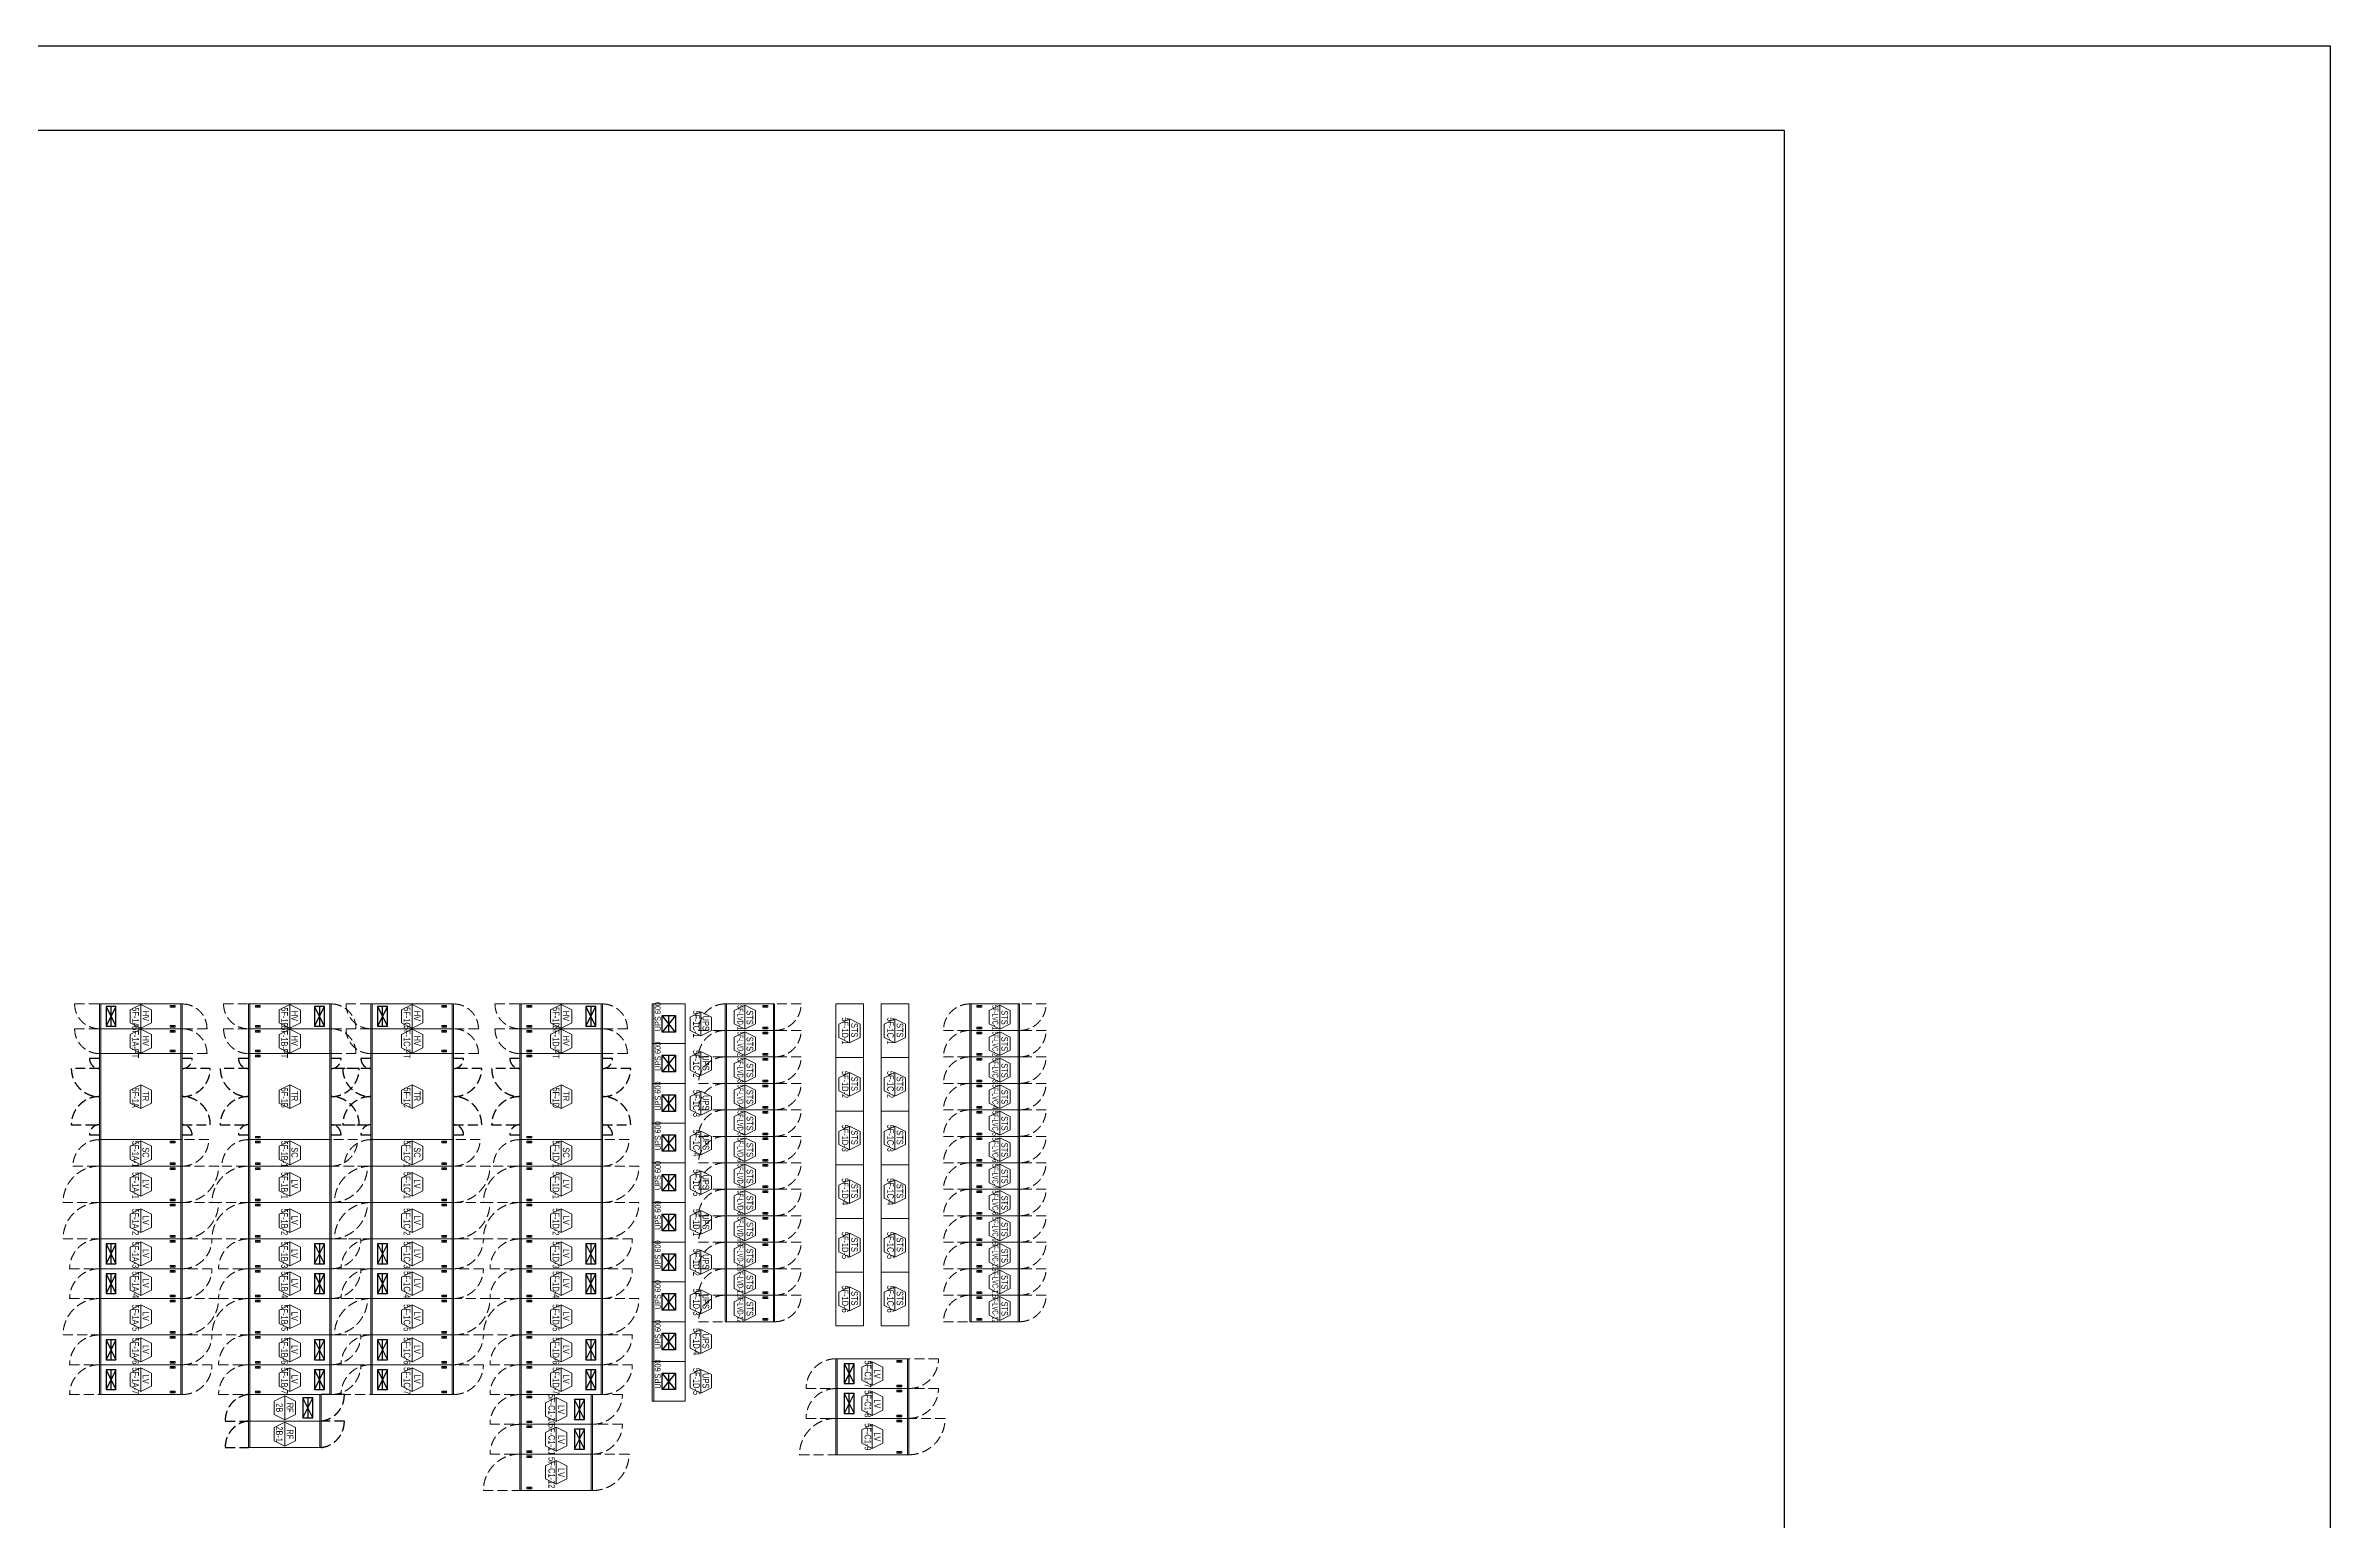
# Model space of a CAD drawing. Header units: millimetres. Extents: x 0 to 504600, y -356400 to 891000.
# Drawn here: x 309426 to 378450, y 400950 to 445500 of the extents above; entities that cross this region are included whole.
import ezdxf
from ezdxf.enums import TextEntityAlignment as Align

# ---------------------------------------------------------------- set-up
doc = ezdxf.new("R2010")
doc.units = ezdxf.units.MM
doc.header["$LTSCALE"] = 150
doc.linetypes.add('LH2', pattern=[2.85, 2, -0.85])
doc.layers.get('Defpoints').update_dxf_attribs({"color": 150})
doc.layers.add('-----31 Base Plan Equipment', color=5, linetype='Continuous', lineweight=0)
doc.layers.add('NOPLOT', color=191, linetype='Continuous', plot=False)
doc.styles.add('ELEC', font='')
doc.styles.get('ELEC').set_extended_font_data('Dotum')

# ---------------------------------------------------------------- blocks, each defined once
blk = doc.blocks.new('750X2500')
at = {"color": 8, "linetype": 'LH2'}
for p, q in [((-3250, 750), (-2458, 750)), ((750, 0), (-42, 0))]:
    blk.add_line(p, q, dxfattribs=at)
for p, q in [((-2460, 750), (-2460, 0)), ((-210, 700), (-360, 650)), ((-360, 700), (-210, 650)), ((-40, 750), (-40, 0)), ((-210, 50), (-360, 100)), ((-360, 50), (-210, 100))]:
    blk.add_line(p, q)
for points in [[(-2500, 750), (-2500, 0), (0, 0), (0, 750)], [(-360, 700), (-210, 700), (-210, 650), (-360, 650)], [(-360, 50), (-210, 50), (-210, 100), (-360, 100)]]:
    blk.add_lwpolyline(points, close=True)
for centre, start, end in [((-2500, 750), 180, 270), ((0, 0), 0, 90)]:
    blk.add_arc(centre, 750, start, end, dxfattribs=at)
blk = doc.blocks.new('800X2500')
for p, q in [((-2460, 800), (-2460, 0)), ((-210, 750), (-360, 700)), ((-360, 750), (-210, 700)), ((-40, 800), (-40, 0)), ((-210, 50), (-360, 100)), ((-360, 50), (-210, 100))]:
    blk.add_line(p, q)
at = {"color": 8, "linetype": 'LH2'}
for p, q in [((800, 800), (-42, 800)), ((-3300, 0), (-2458, 0))]:
    blk.add_line(p, q, dxfattribs=at)
for points in [[(-2500, 800), (-2500, 0), (0, 0), (0, 800)], [(-360, 750), (-210, 750), (-210, 700), (-360, 700)], [(-360, 50), (-210, 50), (-210, 100), (-360, 100)]]:
    blk.add_lwpolyline(points, close=True)
for centre, start, end in [((-2500, 0), 90, 180), ((0, 800), 270, 0)]:
    blk.add_arc(centre, 800, start, end, dxfattribs=at)
blk = doc.blocks.new('1100X2500')
for p, q in [((-2460, 1100), (-2460, 0)), ((-210, 1050), (-360, 1000)), ((-360, 1050), (-210, 1000)), ((-40, 1100), (-40, 0)), ((-210, 50), (-360, 100)), ((-360, 50), (-210, 100))]:
    blk.add_line(p, q)
at = {"color": 8, "linetype": 'LH2'}
for p, q in [((1100, 1100), (-42, 1100)), ((-3600, 0), (-2458, 0))]:
    blk.add_line(p, q, dxfattribs=at)
at = {"elevation": 0}
for points in [[(-2500, 1100), (-2500, 0), (0, 0), (0, 1100)], [(-360, 1050), (-210, 1050), (-210, 1000), (-360, 1000)], [(-360, 50), (-210, 50), (-210, 100), (-360, 100)]]:
    blk.add_lwpolyline(points, close=True, dxfattribs=at)
at = {"color": 8, "linetype": 'LH2'}
for centre, start, end in [((-2500, 0), 90, 180), ((0, 1100), 270, 0)]:
    blk.add_arc(centre, 1100, start, end, dxfattribs=at)
blk = doc.blocks.new('900X2500')
for p, q in [((-2460, 900), (-2460, 0)), ((-210, 850), (-360, 800)), ((-360, 850), (-210, 800)), ((-40, 900), (-40, 0)), ((-210, 50), (-360, 100)), ((-360, 50), (-210, 100))]:
    blk.add_line(p, q)
at = {"color": 8, "linetype": 'LH2'}
for p, q in [((900, 900), (-42, 900)), ((-3400, 0), (-2458, 0))]:
    blk.add_line(p, q, dxfattribs=at)
at = {"elevation": 0}
for points in [[(-2500, 900), (-2500, 0), (0, 0), (0, 900)], [(-360, 850), (-210, 850), (-210, 800), (-360, 800)], [(-360, 50), (-210, 50), (-210, 100), (-360, 100)]]:
    blk.add_lwpolyline(points, close=True, dxfattribs=at)
at = {"color": 8, "linetype": 'LH2'}
for centre, start, end in [((-2500, 0), 90, 180), ((0, 900), 270, 0)]:
    blk.add_arc(centre, 900, start, end, dxfattribs=at)
blk = doc.blocks.new('UPS 600kV')
blk.add_line((800, 850), (-402, 850))
blk.add_lwpolyline([(798, -100), (-402, -100), (-402, 900), (798, 900)], close=True)
at = {"layer": 'NOPLOT'}
for p, q in [((-52, 199), (448, 601)), ((448, 199), (-52, 601)), ((-52, 400), (448, 400))]:
    blk.add_line(p, q, dxfattribs=at)
blk.add_lwpolyline([(448, 601), (448, 199), (-52, 199), (-52, 601)], close=True, dxfattribs=at)
at = {"layer": 'NOPLOT', "style": 'ELEC', "width": 0.85}
blk.add_text('UPS 600', height=178.2, dxfattribs=at).set_placement((-26, 731), align=Align.MIDDLE_LEFT)
blk = doc.blocks.new('STS-R')
blk.add_lwpolyline([(886994, -128588), (888614, -128588), (888614, -129418), (886994, -129418), (886994, -128588)])
blk = doc.blocks.new('800x1200')
for p, q in [((-1460, 0), (-1460, 800)), ((-1290, 750), (-1140, 700)), ((-1140, 750), (-1290, 700)), ((-40, 0), (-40, 800)), ((-1290, 50), (-1140, 100)), ((-1140, 50), (-1290, 100))]:
    blk.add_line(p, q)
at = {"color": 8, "linetype": 'LH2'}
for p, q in [((800, 800), (-42, 800)), ((-2300, 0), (-1458, 0))]:
    blk.add_line(p, q, dxfattribs=at)
for points in [[(0, 0), (0, 800), (-1500, 800), (-1500, 0)], [(-1140, 750), (-1290, 750), (-1290, 700), (-1140, 700)], [(-1140, 50), (-1290, 50), (-1290, 100), (-1140, 100)]]:
    blk.add_lwpolyline(points, close=True)
for centre, start, end in [((-1500, 0), 90, 180), ((0, 800), 270, 0)]:
    blk.add_arc(centre, 800, start, end, dxfattribs=at)
blk = doc.blocks.new('1100x2200')
for p, q in [((-2160, 0), (-2160, 1100)), ((-1990, 1050), (-1840, 1000)), ((-1840, 1050), (-1990, 1000)), ((-40, 0), (-40, 1100)), ((-1990, 50), (-1840, 100)), ((-1840, 50), (-1990, 100))]:
    blk.add_line(p, q)
at = {"color": 8, "linetype": 'LH2'}
for p, q in [((1100, 1100), (-42, 1100)), ((-3300, 0), (-2158, 0))]:
    blk.add_line(p, q, dxfattribs=at)
at = {"elevation": 0}
for points in [[(0, 0), (0, 1100), (-2200, 1100), (-2200, 0)], [(-1840, 1050), (-1990, 1050), (-1990, 1000), (-1840, 1000)], [(-1840, 50), (-1990, 50), (-1990, 100), (-1840, 100)]]:
    blk.add_lwpolyline(points, close=True, dxfattribs=at)
at = {"color": 8, "linetype": 'LH2'}
for centre, start, end in [((-2200, 0), 90, 180), ((0, 1100), 270, 0)]:
    blk.add_arc(centre, 1100, start, end, dxfattribs=at)
blk = doc.blocks.new('900x2200')
for p, q in [((-2160, 900), (-2160, 0)), ((-210, 850), (-360, 800)), ((-360, 850), (-210, 800)), ((-40, 900), (-40, 0)), ((-210, 50), (-360, 100)), ((-360, 50), (-210, 100))]:
    blk.add_line(p, q)
at = {"color": 8, "linetype": 'LH2'}
for p, q in [((900, 900), (-42, 900)), ((-3100, 0), (-2158, 0))]:
    blk.add_line(p, q, dxfattribs=at)
for points in [[(-2200, 900), (-2200, 0), (0, 0), (0, 900)], [(-360, 850), (-210, 850), (-210, 800), (-360, 800)], [(-360, 50), (-210, 50), (-210, 100), (-360, 100)]]:
    blk.add_lwpolyline(points, close=True)
for centre, start, end in [((-2200, 0), 90, 180), ((0, 900), 270, 0)]:
    blk.add_arc(centre, 900, start, end, dxfattribs=at)

msp = doc.modelspace()

# ---------------------------------------------------------------- linework, layer by layer
at = {"layer": '-----31 Base Plan Equipment'}
for p, q in [((311090, 415050), (311090, 412450)), ((313510, 415050), (313510, 412450)), ((315590, 412450), (315590, 415050)), ((315910, 414950), (315760, 415000)), ((315910, 415000), (315760, 414950)), ((318010, 412450), (318010, 415050)), ((319290, 415050), (319290, 412450)), ((321710, 415050), (321710, 412450)), ((323790, 412450), (323790, 415050)), ((324110, 414950), (323960, 415000)), ((324110, 415000), (323960, 414950)), ((326210, 412450), (326210, 415050)), ((315910, 412500), (315760, 412550)), ((315910, 412550), (315760, 412500)), ((324110, 412500), (323960, 412550)), ((324110, 412550), (323960, 412500)), ((315592, 403950), (315592, 404750)), ((317710, 403950), (317710, 404750)), ((315590, 403950), (315590, 403150)), ((317708, 403950), (317708, 403150))]:
    msp.add_line(p, q, dxfattribs=at)
for points in [[(312300, 416535), (312300, 415815), (312620, 415975), (312620, 416375), (312300, 416535), (311980, 416375), (311980, 415975), (312300, 415815)], [(316800, 416535), (316800, 415815), (317120, 415975), (317120, 416375), (316800, 416535), (316480, 416375), (316480, 415975), (316800, 415815)], [(320500, 416535), (320500, 415815), (320820, 415975), (320820, 416375), (320500, 416535), (320180, 416375), (320180, 415975), (320500, 415815)], [(325000, 416535), (325000, 415815), (325320, 415975), (325320, 416375), (325000, 416535), (324680, 416375), (324680, 415975), (325000, 415815)], [(329220, 416310), (329220, 415590), (328900, 415750), (328900, 416150), (329220, 416310), (329540, 416150), (329540, 415750), (329220, 415590)], [(312300, 415785), (312300, 415065), (312620, 415225), (312620, 415625), (312300, 415785), (311980, 415625), (311980, 415225), (312300, 415065)], [(316800, 415785), (316800, 415065), (317120, 415225), (317120, 415625), (316800, 415785), (316480, 415625), (316480, 415225), (316800, 415065)], [(320500, 415785), (320500, 415065), (320820, 415225), (320820, 415625), (320500, 415785), (320180, 415625), (320180, 415225), (320500, 415065)], [(325000, 415785), (325000, 415065), (325320, 415225), (325320, 415625), (325000, 415785), (324680, 415625), (324680, 415225), (325000, 415065)], [(329220, 415110), (329220, 414390), (328900, 414550), (328900, 414950), (329220, 415110), (329540, 414950), (329540, 414550), (329220, 414390)], [(312300, 414110), (312300, 413390), (312620, 413550), (312620, 413950), (312300, 414110), (311980, 413950), (311980, 413550), (312300, 413390)], [(316800, 414110), (316800, 413390), (317120, 413550), (317120, 413950), (316800, 414110), (316480, 413950), (316480, 413550), (316800, 413390)], [(320500, 414110), (320500, 413390), (320820, 413550), (320820, 413950), (320500, 414110), (320180, 413950), (320180, 413550), (320500, 413390)], [(325000, 414110), (325000, 413390), (325320, 413550), (325320, 413950), (325000, 414110), (324680, 413950), (324680, 413550), (325000, 413390)], [(329220, 413910), (329220, 413190), (328900, 413350), (328900, 413750), (329220, 413910), (329540, 413750), (329540, 413350), (329220, 413190)], [(312300, 412410), (312300, 411690), (312620, 411850), (312620, 412250), (312300, 412410), (311980, 412250), (311980, 411850), (312300, 411690)], [(316800, 412410), (316800, 411690), (317120, 411850), (317120, 412250), (316800, 412410), (316480, 412250), (316480, 411850), (316800, 411690)], [(320500, 412410), (320500, 411690), (320820, 411850), (320820, 412250), (320500, 412410), (320180, 412250), (320180, 411850), (320500, 411690)], [(325000, 412410), (325000, 411690), (325320, 411850), (325320, 412250), (325000, 412410), (324680, 412250), (324680, 411850), (325000, 411690)], [(329220, 412710), (329220, 411990), (328900, 412150), (328900, 412550), (329220, 412710), (329540, 412550), (329540, 412150), (329220, 411990)], [(312300, 411460), (312300, 410740), (312620, 410900), (312620, 411300), (312300, 411460), (311980, 411300), (311980, 410900), (312300, 410740)], [(316800, 411460), (316800, 410740), (317120, 410900), (317120, 411300), (316800, 411460), (316480, 411300), (316480, 410900), (316800, 410740)], [(320500, 411460), (320500, 410740), (320820, 410900), (320820, 411300), (320500, 411460), (320180, 411300), (320180, 410900), (320500, 410740)], [(325000, 411460), (325000, 410740), (325320, 410900), (325320, 411300), (325000, 411460), (324680, 411300), (324680, 410900), (325000, 410740)], [(329220, 411510), (329220, 410790), (328900, 410950), (328900, 411350), (329220, 411510), (329540, 411350), (329540, 410950), (329220, 410790)], [(312300, 410360), (312300, 409640), (312620, 409800), (312620, 410200), (312300, 410360), (311980, 410200), (311980, 409800), (312300, 409640)], [(316800, 410360), (316800, 409640), (317120, 409800), (317120, 410200), (316800, 410360), (316480, 410200), (316480, 409800), (316800, 409640)], [(320500, 410360), (320500, 409640), (320820, 409800), (320820, 410200), (320500, 410360), (320180, 410200), (320180, 409800), (320500, 409640)], [(325000, 410360), (325000, 409640), (325320, 409800), (325320, 410200), (325000, 410360), (324680, 410200), (324680, 409800), (325000, 409640)], [(329220, 410310), (329220, 409590), (328900, 409750), (328900, 410150), (329220, 410310), (329540, 410150), (329540, 409750), (329220, 409590)], [(312300, 409360), (312300, 408640), (312620, 408800), (312620, 409200), (312300, 409360), (311980, 409200), (311980, 408800), (312300, 408640)], [(316800, 409360), (316800, 408640), (317120, 408800), (317120, 409200), (316800, 409360), (316480, 409200), (316480, 408800), (316800, 408640)], [(320500, 409360), (320500, 408640), (320820, 408800), (320820, 409200), (320500, 409360), (320180, 409200), (320180, 408800), (320500, 408640)], [(325000, 409360), (325000, 408640), (325320, 408800), (325320, 409200), (325000, 409360), (324680, 409200), (324680, 408800), (325000, 408640)], [(329220, 409110), (329220, 408390), (328900, 408550), (328900, 408950), (329220, 409110), (329540, 408950), (329540, 408550), (329220, 408390)], [(312300, 408460), (312300, 407740), (312620, 407900), (312620, 408300), (312300, 408460), (311980, 408300), (311980, 407900), (312300, 407740)], [(316800, 408460), (316800, 407740), (317120, 407900), (317120, 408300), (316800, 408460), (316480, 408300), (316480, 407900), (316800, 407740)], [(320500, 408460), (320500, 407740), (320820, 407900), (320820, 408300), (320500, 408460), (320180, 408300), (320180, 407900), (320500, 407740)], [(325000, 408460), (325000, 407740), (325320, 407900), (325320, 408300), (325000, 408460), (324680, 408300), (324680, 407900), (325000, 407740)], [(312300, 407460), (312300, 406740), (312620, 406900), (312620, 407300), (312300, 407460), (311980, 407300), (311980, 406900), (312300, 406740)], [(316800, 407460), (316800, 406740), (317120, 406900), (317120, 407300), (316800, 407460), (316480, 407300), (316480, 406900), (316800, 406740)], [(320500, 407460), (320500, 406740), (320820, 406900), (320820, 407300), (320500, 407460), (320180, 407300), (320180, 406900), (320500, 406740)], [(325000, 407460), (325000, 406740), (325320, 406900), (325320, 407300), (325000, 407460), (324680, 407300), (324680, 406900), (325000, 406740)], [(329220, 407910), (329220, 407190), (328900, 407350), (328900, 407750), (329220, 407910), (329540, 407750), (329540, 407350), (329220, 407190)], [(329220, 406710), (329220, 405990), (328900, 406150), (328900, 406550), (329220, 406710), (329540, 406550), (329540, 406150), (329220, 405990)], [(312300, 406460), (312300, 405740), (312620, 405900), (312620, 406300), (312300, 406460), (311980, 406300), (311980, 405900), (312300, 405740)], [(316800, 406460), (316800, 405740), (317120, 405900), (317120, 406300), (316800, 406460), (316480, 406300), (316480, 405900), (316800, 405740)], [(320500, 406460), (320500, 405740), (320820, 405900), (320820, 406300), (320500, 406460), (320180, 406300), (320180, 405900), (320500, 405740)], [(325000, 406460), (325000, 405740), (325320, 405900), (325320, 406300), (325000, 406460), (324680, 406300), (324680, 405900), (325000, 405740)], [(312300, 405560), (312300, 404840), (312620, 405000), (312620, 405400), (312300, 405560), (311980, 405400), (311980, 405000), (312300, 404840)], [(316800, 405560), (316800, 404840), (317120, 405000), (317120, 405400), (316800, 405560), (316480, 405400), (316480, 405000), (316800, 404840)], [(320500, 405560), (320500, 404840), (320820, 405000), (320820, 405400), (320500, 405560), (320180, 405400), (320180, 405000), (320500, 404840)], [(325000, 405560), (325000, 404840), (325320, 405000), (325320, 405400), (325000, 405560), (324680, 405400), (324680, 405000), (325000, 404840)], [(329220, 405510), (329220, 404790), (328900, 404950), (328900, 405350), (329220, 405510), (329540, 405350), (329540, 404950), (329220, 404790)], [(324850, 403940), (324850, 404660), (325170, 404500), (325170, 404100), (324850, 403940), (324530, 404100), (324530, 404500), (324850, 404660)], [(324850, 403040), (324850, 403760), (325170, 403600), (325170, 403200), (324850, 403040), (324530, 403200), (324530, 403600), (324850, 403760)], [(324850, 402040), (324850, 402760), (325170, 402600), (325170, 402200), (324850, 402040), (324530, 402200), (324530, 402600), (324850, 402760)]]:
    msp.add_lwpolyline(points, dxfattribs=at)
at = {"layer": '-----31 Base Plan Equipment', "elevation": 0}
for points in [[(330550, 415790), (330550, 416510), (330870, 416350), (330870, 415950), (330550, 415790), (330230, 415950), (330230, 416350), (330550, 416510)], [(338250, 415790), (338250, 416510), (338570, 416350), (338570, 415950), (338250, 415790), (337930, 415950), (337930, 416350), (338250, 416510)], [(330550, 414990), (330550, 415710), (330870, 415550), (330870, 415150), (330550, 414990), (330230, 415150), (330230, 415550), (330550, 415710)], [(333713, 416100), (333713, 415380), (333393, 415540), (333393, 415940), (333713, 416100), (334033, 415940), (334033, 415540), (333713, 415380)], [(335083, 416100), (335083, 415380), (334763, 415540), (334763, 415940), (335083, 416100), (335403, 415940), (335403, 415540), (335083, 415380)], [(338250, 414990), (338250, 415710), (338570, 415550), (338570, 415150), (338250, 414990), (337930, 415150), (337930, 415550), (338250, 415710)], [(330550, 414190), (330550, 414910), (330870, 414750), (330870, 414350), (330550, 414190), (330230, 414350), (330230, 414750), (330550, 414910)], [(338250, 414190), (338250, 414910), (338570, 414750), (338570, 414350), (338250, 414190), (337930, 414350), (337930, 414750), (338250, 414910)], [(333713, 414480), (333713, 413760), (333393, 413920), (333393, 414320), (333713, 414480), (334033, 414320), (334033, 413920), (333713, 413760)], [(335083, 414480), (335083, 413760), (334763, 413920), (334763, 414320), (335083, 414480), (335403, 414320), (335403, 413920), (335083, 413760)], [(330550, 413390), (330550, 414110), (330870, 413950), (330870, 413550), (330550, 413390), (330230, 413550), (330230, 413950), (330550, 414110)], [(338250, 413390), (338250, 414110), (338570, 413950), (338570, 413550), (338250, 413390), (337930, 413550), (337930, 413950), (338250, 414110)], [(330550, 412590), (330550, 413310), (330870, 413150), (330870, 412750), (330550, 412590), (330230, 412750), (330230, 413150), (330550, 413310)], [(333713, 412860), (333713, 412140), (333393, 412300), (333393, 412700), (333713, 412860), (334033, 412700), (334033, 412300), (333713, 412140)], [(335083, 412860), (335083, 412140), (334763, 412300), (334763, 412700), (335083, 412860), (335403, 412700), (335403, 412300), (335083, 412140)], [(338250, 412590), (338250, 413310), (338570, 413150), (338570, 412750), (338250, 412590), (337930, 412750), (337930, 413150), (338250, 413310)], [(330550, 411790), (330550, 412510), (330870, 412350), (330870, 411950), (330550, 411790), (330230, 411950), (330230, 412350), (330550, 412510)], [(338250, 411790), (338250, 412510), (338570, 412350), (338570, 411950), (338250, 411790), (337930, 411950), (337930, 412350), (338250, 412510)], [(330550, 410990), (330550, 411710), (330870, 411550), (330870, 411150), (330550, 410990), (330230, 411150), (330230, 411550), (330550, 411710)], [(338250, 410990), (338250, 411710), (338570, 411550), (338570, 411150), (338250, 410990), (337930, 411150), (337930, 411550), (338250, 411710)], [(330550, 410190), (330550, 410910), (330870, 410750), (330870, 410350), (330550, 410190), (330230, 410350), (330230, 410750), (330550, 410910)], [(333713, 411240), (333713, 410520), (333393, 410680), (333393, 411080), (333713, 411240), (334033, 411080), (334033, 410680), (333713, 410520)], [(335083, 411240), (335083, 410520), (334763, 410680), (334763, 411080), (335083, 411240), (335403, 411080), (335403, 410680), (335083, 410520)], [(338250, 410190), (338250, 410910), (338570, 410750), (338570, 410350), (338250, 410190), (337930, 410350), (337930, 410750), (338250, 410910)], [(330550, 409390), (330550, 410110), (330870, 409950), (330870, 409550), (330550, 409390), (330230, 409550), (330230, 409950), (330550, 410110)], [(338250, 409390), (338250, 410110), (338570, 409950), (338570, 409550), (338250, 409390), (337930, 409550), (337930, 409950), (338250, 410110)], [(333713, 409620), (333713, 408900), (333393, 409060), (333393, 409460), (333713, 409620), (334033, 409460), (334033, 409060), (333713, 408900)], [(335083, 409620), (335083, 408900), (334763, 409060), (334763, 409460), (335083, 409620), (335403, 409460), (335403, 409060), (335083, 408900)], [(330550, 408590), (330550, 409310), (330870, 409150), (330870, 408750), (330550, 408590), (330230, 408750), (330230, 409150), (330550, 409310)], [(338250, 408590), (338250, 409310), (338570, 409150), (338570, 408750), (338250, 408590), (337930, 408750), (337930, 409150), (338250, 409310)], [(330550, 407790), (330550, 408510), (330870, 408350), (330870, 407950), (330550, 407790), (330230, 407950), (330230, 408350), (330550, 408510)], [(333713, 408000), (333713, 407280), (333393, 407440), (333393, 407840), (333713, 408000), (334033, 407840), (334033, 407440), (333713, 407280)], [(335083, 408000), (335083, 407280), (334763, 407440), (334763, 407840), (335083, 408000), (335403, 407840), (335403, 407440), (335083, 407280)], [(338250, 407790), (338250, 408510), (338570, 408350), (338570, 407950), (338250, 407790), (337930, 407950), (337930, 408350), (338250, 408510)], [(330550, 406990), (330550, 407710), (330870, 407550), (330870, 407150), (330550, 406990), (330230, 407150), (330230, 407550), (330550, 407710)], [(338250, 406990), (338250, 407710), (338570, 407550), (338570, 407150), (338250, 406990), (337930, 407150), (337930, 407550), (338250, 407710)], [(334400, 405020), (334400, 405740), (334720, 405580), (334720, 405180), (334400, 405020), (334080, 405180), (334080, 405580), (334400, 405740)], [(316650, 404710), (316650, 403990), (316330, 404150), (316330, 404550), (316650, 404710), (316970, 404550), (316970, 404150), (316650, 403990)], [(334400, 404120), (334400, 404840), (334720, 404680), (334720, 404280), (334400, 404120), (334080, 404280), (334080, 404680), (334400, 404840)], [(316650, 403910), (316650, 403190), (316330, 403350), (316330, 403750), (316650, 403910), (316970, 403750), (316970, 403350), (316650, 403190)], [(334400, 403120), (334400, 403840), (334720, 403680), (334720, 403280), (334400, 403120), (334080, 403280), (334080, 403680), (334400, 403840)]]:
    msp.add_lwpolyline(points, dxfattribs=at)
at = {"layer": '-----31 Base Plan Equipment'}
for points in [[(313550, 415050), (313550, 412450), (311050, 412450), (311050, 415050)], [(315550, 412450), (315550, 415050), (318050, 415050), (318050, 412450)], [(315760, 414950), (315760, 415000), (315910, 415000), (315910, 414950)], [(321750, 415050), (321750, 412450), (319250, 412450), (319250, 415050)], [(323750, 412450), (323750, 415050), (326250, 415050), (326250, 412450)], [(323960, 414950), (323960, 415000), (324110, 415000), (324110, 414950)], [(315760, 412500), (315760, 412550), (315910, 412550), (315910, 412500)], [(323960, 412500), (323960, 412550), (324110, 412550), (324110, 412500)]]:
    msp.add_lwpolyline(points, close=True, dxfattribs=at)
at = {"layer": '-----31 Base Plan Equipment', "elevation": 0}
for points in [[(317750, 403950), (317750, 404750), (315550, 404750), (315550, 403950)], [(315550, 403950), (315550, 403150), (317750, 403150), (317750, 403950)]]:
    msp.add_lwpolyline(points, close=True, dxfattribs=at)
at = {"color": 8, "linetype": 'LH2', "elevation": 0}
for points in [[(311050, 414900), (310750, 414900, 0.414214), (311050, 414600), (310200, 414600, 0.414214), (311050, 413750, 0.414214), (310200, 412900), (311050, 412900, 0.414214), (310750, 412600), (311050, 412600)], [(313550, 412600), (313850, 412600, 0.414214), (313550, 412900), (314400, 412900, 0.414214), (313550, 413750, 0.414214), (314400, 414600), (313550, 414600, 0.414214), (313850, 414900), (313550, 414900)], [(315550, 414900), (315250, 414900, 0.414214), (315550, 414600), (314700, 414600, 0.414214), (315550, 413750, 0.414214), (314700, 412900), (315550, 412900, 0.414214), (315250, 412600), (315550, 412600)], [(318050, 412600), (318350, 412600, 0.414214), (318050, 412900), (318900, 412900, 0.414214), (318050, 413750, 0.414214), (318900, 414600), (318050, 414600, 0.414214), (318350, 414900), (318050, 414900)], [(319250, 414900), (318950, 414900, 0.414214), (319250, 414600), (318400, 414600, 0.414214), (319250, 413750, 0.414214), (318400, 412900), (319250, 412900, 0.414214), (318950, 412600), (319250, 412600)], [(321750, 412600), (322050, 412600, 0.414214), (321750, 412900), (322600, 412900, 0.414214), (321750, 413750, 0.414214), (322600, 414600), (321750, 414600, 0.414214), (322050, 414900), (321750, 414900)], [(323750, 414900), (323450, 414900, 0.414214), (323750, 414600), (322900, 414600, 0.414214), (323750, 413750, 0.414214), (322900, 412900), (323750, 412900, 0.414214), (323450, 412600), (323750, 412600)], [(326250, 412600), (326550, 412600, 0.414214), (326250, 412900), (327100, 412900, 0.414214), (326250, 413750, 0.414214), (327100, 414600), (326250, 414600, 0.414214), (326550, 414900), (326250, 414900)]]:
    msp.add_lwpolyline(points, format="xyb", dxfattribs=at)
at = {"color": 8, "linetype": 'LH2'}
for points in [[(315550, 404750, 0.385743), (314850, 403950), (315550, 403950)], [(317750, 403950, 0.385743), (318450, 404750), (317750, 404750)], [(315550, 403950, 0.385743), (314850, 403150), (315550, 403150)], [(317750, 403150, 0.385743), (318450, 403950), (317750, 403950)]]:
    msp.add_lwpolyline(points, format="xyb", dxfattribs=at)
at = {"layer": 'Defpoints'}
for points in [[(252300, 445500), (378450, 445500), (378450, 356400), (252300, 356400)], [(256950, 442950), (361950, 442950), (361950, 358950), (256950, 358950)]]:
    msp.add_lwpolyline(points, close=True, dxfattribs=at)
at = {"layer": 'NOPLOT'}
for p, q in [((311550, 416475), (311250, 415875)), ((311250, 416475), (311550, 415875)), ((311400, 415875), (311400, 416475)), ((317550, 415875), (317850, 416475)), ((317850, 415875), (317550, 416475)), ((317700, 416475), (317700, 415875)), ((319750, 416475), (319450, 415875)), ((319450, 416475), (319750, 415875)), ((319600, 415875), (319600, 416475)), ((325750, 415875), (326050, 416475)), ((326050, 415875), (325750, 416475)), ((325900, 416475), (325900, 415875)), ((311550, 409300), (311250, 408700)), ((311250, 409300), (311550, 408700)), ((311400, 408700), (311400, 409300)), ((317550, 408700), (317850, 409300)), ((317850, 408700), (317550, 409300)), ((317700, 409300), (317700, 408700)), ((319750, 409300), (319450, 408700)), ((319450, 409300), (319750, 408700)), ((319600, 408700), (319600, 409300)), ((325750, 408700), (326050, 409300)), ((326050, 408700), (325750, 409300)), ((325900, 409300), (325900, 408700)), ((311550, 408400), (311250, 407800)), ((311250, 408400), (311550, 407800)), ((311400, 407800), (311400, 408400)), ((317550, 407800), (317850, 408400)), ((317850, 407800), (317550, 408400)), ((317700, 408400), (317700, 407800)), ((319750, 408400), (319450, 407800)), ((319450, 408400), (319750, 407800)), ((319600, 407800), (319600, 408400)), ((325750, 407800), (326050, 408400)), ((326050, 407800), (325750, 408400)), ((325900, 408400), (325900, 407800)), ((311550, 406400), (311250, 405800)), ((311250, 406400), (311550, 405800)), ((311400, 405800), (311400, 406400)), ((317550, 405800), (317850, 406400)), ((317850, 405800), (317550, 406400)), ((317700, 406400), (317700, 405800)), ((319750, 406400), (319450, 405800)), ((319450, 406400), (319750, 405800)), ((319600, 405800), (319600, 406400)), ((325750, 405800), (326050, 406400)), ((326050, 405800), (325750, 406400)), ((325900, 406400), (325900, 405800)), ((311550, 405500), (311250, 404900)), ((311250, 405500), (311550, 404900)), ((311400, 404900), (311400, 405500)), ((317550, 404900), (317850, 405500)), ((317850, 404900), (317550, 405500)), ((317700, 405500), (317700, 404900)), ((319750, 405500), (319450, 404900)), ((319450, 405500), (319750, 404900)), ((319600, 404900), (319600, 405500)), ((325750, 404900), (326050, 405500)), ((326050, 404900), (325750, 405500)), ((325900, 405500), (325900, 404900)), ((333850, 405680, 0), (333550, 405080, 0)), ((333550, 405680, 0), (333850, 405080, 0)), ((333700, 405080, 0), (333700, 405680, 0)), ((317200, 404050), (317500, 404650)), ((317500, 404050), (317200, 404650)), ((317350, 404650), (317350, 404050)), ((325400, 404000), (325700, 404600)), ((325700, 404000), (325400, 404600)), ((325550, 404600), (325550, 404000)), ((333850, 404780, 0), (333550, 404180, 0)), ((333550, 404780, 0), (333850, 404180, 0)), ((333700, 404180, 0), (333700, 404780, 0)), ((325400, 403100), (325700, 403700)), ((325700, 403100), (325400, 403700)), ((325550, 403700), (325550, 403100))]:
    msp.add_line(p, q, dxfattribs=at)
at = {"layer": 'NOPLOT', "elevation": 0}
for points in [[(311550, 416475), (311250, 416475), (311250, 415875), (311550, 415875)], [(317550, 415875), (317850, 415875), (317850, 416475), (317550, 416475)], [(319750, 416475), (319450, 416475), (319450, 415875), (319750, 415875)], [(325750, 415875), (326050, 415875), (326050, 416475), (325750, 416475)], [(311550, 409300), (311250, 409300), (311250, 408700), (311550, 408700)], [(317550, 408700), (317850, 408700), (317850, 409300), (317550, 409300)], [(319750, 409300), (319450, 409300), (319450, 408700), (319750, 408700)], [(325750, 408700), (326050, 408700), (326050, 409300), (325750, 409300)], [(333850, 405680), (333550, 405680), (333550, 405080), (333850, 405080)], [(333850, 404780), (333550, 404780), (333550, 404180), (333850, 404180)]]:
    msp.add_lwpolyline(points, close=True, dxfattribs=at)
at = {"layer": 'NOPLOT'}
for points in [[(311550, 408400), (311250, 408400), (311250, 407800), (311550, 407800)], [(317550, 407800), (317850, 407800), (317850, 408400), (317550, 408400)], [(319750, 408400), (319450, 408400), (319450, 407800), (319750, 407800)], [(325750, 407800), (326050, 407800), (326050, 408400), (325750, 408400)], [(311550, 406400), (311250, 406400), (311250, 405800), (311550, 405800)], [(317550, 405800), (317850, 405800), (317850, 406400), (317550, 406400)], [(319750, 406400), (319450, 406400), (319450, 405800), (319750, 405800)], [(325750, 405800), (326050, 405800), (326050, 406400), (325750, 406400)], [(311550, 405500), (311250, 405500), (311250, 404900), (311550, 404900)], [(317550, 404900), (317850, 404900), (317850, 405500), (317550, 405500)], [(319750, 405500), (319450, 405500), (319450, 404900), (319750, 404900)], [(325750, 404900), (326050, 404900), (326050, 405500), (325750, 405500)], [(317200, 404050), (317500, 404050), (317500, 404650), (317200, 404650)], [(325400, 404000), (325700, 404000), (325700, 404600), (325400, 404600)], [(325400, 403100), (325700, 403100), (325700, 403700), (325400, 403700)]]:
    msp.add_lwpolyline(points, close=True, dxfattribs=at)

# ---------------------------------------------------------------- block references
at = {"layer": '-----31 Base Plan Equipment'}
for name, p in [('750X2500', (313550, 415800)), ('750X2500', (321750, 415800)), ('800x1200', (338850, 415750)), ('750X2500', (313550, 415050)), ('750X2500', (321750, 415050)), ('800x1200', (338850, 414950)), ('800x1200', (338850, 414150)), ('800x1200', (338850, 413350)), ('800x1200', (338850, 412550)), ('800X2500', (313550, 411650)), ('800X2500', (321750, 411650)), ('800x1200', (338850, 411750)), ('1100X2500', (313550, 410550)), ('1100X2500', (321750, 410550)), ('800x1200', (338850, 410950)), ('800x1200', (338850, 410150)), ('1100X2500', (313550, 409450)), ('1100X2500', (321750, 409450)), ('800x1200', (338850, 409350)), ('900X2500', (313550, 408550)), ('900X2500', (321750, 408550)), ('800x1200', (338850, 408550)), ('900X2500', (313550, 407650)), ('900X2500', (321750, 407650)), ('800x1200', (338850, 407750)), ('1100X2500', (313550, 406550)), ('1100X2500', (321750, 406550)), ('800x1200', (338850, 406950)), ('900X2500', (313550, 405650)), ('900X2500', (321750, 405650)), ('900X2500', (313550, 404750)), ('900X2500', (321750, 404750)), ('900x2200', (335500, 404930, 0)), ('900x2200', (335500, 404030, 0)), ('1100x2200', (325950, 401850))]:
    msp.add_blockref(name, p, dxfattribs=at)
for name, p, rotation in [('750X2500', (315550, 416550), 180), ('750X2500', (323750, 416550), 180), ('UPS 600kV', (328650, 415752), 89.99999999999999), ('800x1200', (329950, 416550), 180), ('STS-R', (204712, -472064), 90.00000000000001), ('STS-R', (206082, -472064), 90.00000000000001), ('750X2500', (315550, 415800), 180), ('750X2500', (323750, 415800), 180), ('800x1200', (329950, 415750), 180), ('UPS 600kV', (328650, 414552), 89.99999999999999), ('800x1200', (329950, 414950), 180), ('STS-R', (204712, -473684), 90.00000000000001), ('STS-R', (206082, -473684), 90.00000000000001), ('UPS 600kV', (328650, 413352), 89.99999999999999), ('800x1200', (329950, 414150), 180), ('UPS 600kV', (328650, 412152), 89.99999999999999), ('800x1200', (329950, 413350), 180), ('STS-R', (204712, -475304), 90.00000000000001), ('STS-R', (206082, -475304), 90.00000000000001), ('800X2500', (315550, 412450), 180), ('800X2500', (323750, 412450), 180), ('800x1200', (329950, 412550), 180), ('1100X2500', (315550, 411650), 180), ('1100X2500', (323750, 411650), 180), ('UPS 600kV', (328650, 410952), 89.99999999999999), ('800x1200', (329950, 411750), 180), ('STS-R', (204712, -476924), 90.00000000000001), ('STS-R', (206082, -476924), 90.00000000000001), ('800x1200', (329950, 410950), 180), ('1100X2500', (315550, 410550), 180), ('1100X2500', (323750, 410550), 180), ('UPS 600kV', (328650, 409752), 89.99999999999999), ('800x1200', (329950, 410150), 180), ('STS-R', (204712, -478544), 90.00000000000001), ('STS-R', (206082, -478544), 90.00000000000001), ('900X2500', (315550, 409450), 180), ('900X2500', (323750, 409450), 180), ('UPS 600kV', (328650, 408552), 89.99999999999999), ('800x1200', (329950, 409350), 180), ('900X2500', (315550, 408550), 180), ('900X2500', (323750, 408550), 180), ('UPS 600kV', (328650, 407352), 89.99999999999999), ('800x1200', (329950, 408550), 180), ('STS-R', (204712, -480164), 90.00000000000001), ('STS-R', (206082, -480164), 90.00000000000001), ('1100X2500', (315550, 407650), 180), ('1100X2500', (323750, 407650), 180), ('800x1200', (329950, 407750), 180), ('UPS 600kV', (328650, 406152), 89.99999999999999), ('900X2500', (315550, 406550), 180), ('900X2500', (323750, 406550), 180), ('900X2500', (315550, 405650), 180), ('900X2500', (323750, 405650), 180), ('UPS 600kV', (328650, 404952), 89.99999999999999), ('900x2200', (323750, 404750), 180), ('900x2200', (323750, 403850), 180), ('1100x2200', (333300, 404030, 0), 180)]:
    msp.add_blockref(name, p, dxfattribs=dict(at, rotation=rotation))

# ---------------------------------------------------------------- texts
at = {"layer": '-----31 Base Plan Equipment', "style": 'ELEC'}
for s, height, width, p in [('5F-1A', 200, 0.7, (312142, 416142)), ('HV', 200, 0.7, (312451, 416187)), ('5F-1B', 200, 0.7, (316642, 416142)), ('HV', 200, 0.7, (316951, 416187)), ('5F-1C', 200, 0.7, (320342, 416142)), ('HV', 200, 0.7, (320651, 416187)), ('5F-1D', 200, 0.7, (324842, 416142)), ('HV', 200, 0.7, (325151, 416187)), ('5F-1C-1', 200, 0.7, (329087, 415945)), ('5F-LVD-1', 180, 0.6, (330417, 416141)), ('STS', 200, 0.7, (330701, 416141)), ('5F-LVC-1', 180, 0.6, (338117, 416141)), ('STS', 200, 0.7, (338401, 416141)), ('5F-1A-PT', 200, 0.7, (312142, 415392)), ('HV', 200, 0.7, (312451, 415437)), ('5F-1B-PT', 200, 0.7, (316642, 415392)), ('HV', 200, 0.7, (316951, 415437)), ('5F-1C-PT', 200, 0.7, (320342, 415392)), ('HV', 200, 0.7, (320651, 415437)), ('5F-1D-PT', 200, 0.7, (324842, 415392)), ('HV', 200, 0.7, (325151, 415437)), ('UPS', 200, 0.7, (329371, 415966)), ('5F-LVD-2', 180, 0.6, (330417, 415341)), ('5F-1D-1', 200, 0.7, (333580, 415735)), ('STS', 200, 0.7, (333864, 415756)), ('5F-1C-1', 200, 0.7, (334950, 415735)), ('STS', 200, 0.7, (335234, 415756)), ('5F-LVC-2', 180, 0.6, (338117, 415341)), ('5F-1C-2', 200, 0.7, (329087, 414745)), ('UPS', 200, 0.7, (329371, 414766)), ('5F-LVD-3', 180, 0.6, (330417, 414541)), ('STS', 200, 0.7, (330701, 415341)), ('5F-LVC-3', 180, 0.6, (338117, 414541)), ('STS', 200, 0.7, (338401, 415341)), ('STS', 200, 0.7, (330701, 414541)), ('5F-1D-2', 200, 0.7, (333580, 414115)), ('STS', 200, 0.7, (333864, 414136)), ('5F-1C-2', 200, 0.7, (334950, 414115)), ('STS', 200, 0.7, (335234, 414136)), ('STS', 200, 0.7, (338401, 414541)), ('5F-1A', 200, 0.7, (312142, 413717)), ('TR', 200, 0.7, (312451, 413762)), ('5F-1B', 200, 0.7, (316642, 413717)), ('TR', 200, 0.7, (316951, 413762)), ('5F-1C', 200, 0.7, (320342, 413717)), ('TR', 200, 0.7, (320651, 413762)), ('5F-1D', 200, 0.7, (324842, 413717)), ('TR', 200, 0.7, (325151, 413762)), ('5F-1C-3', 200, 0.7, (329087, 413545)), ('UPS', 200, 0.7, (329371, 413566)), ('5F-LVD-4', 180, 0.6, (330417, 413741)), ('STS', 200, 0.7, (330701, 413741)), ('5F-LVC-4', 180, 0.6, (338117, 413741)), ('STS', 200, 0.7, (338401, 413741)), ('5F-LVD-5', 180, 0.6, (330417, 412941)), ('STS', 200, 0.7, (330701, 412941)), ('5F-1D-3', 200, 0.7, (333580, 412495)), ('5F-1C-3', 200, 0.7, (334950, 412495)), ('5F-LVC-5', 180, 0.6, (338117, 412941)), ('STS', 200, 0.7, (338401, 412941)), ('5F-1A-1', 200, 0.7, (312142, 412017)), ('SC', 200, 0.7, (312451, 412062)), ('5F-1B-1', 200, 0.7, (316642, 412017)), ('SC', 200, 0.7, (316951, 412062)), ('5F-1C-1', 200, 0.7, (320342, 412017)), ('SC', 200, 0.7, (320651, 412062)), ('5F-1D-1', 200, 0.7, (324842, 412017)), ('SC', 200, 0.7, (325151, 412062)), ('5F-1C-4', 200, 0.7, (329087, 412345)), ('UPS', 200, 0.7, (329371, 412366)), ('5F-LVD-6', 180, 0.6, (330417, 412141)), ('STS', 200, 0.7, (330701, 412141)), ('STS', 200, 0.7, (333864, 412516)), ('STS', 200, 0.7, (335234, 412516)), ('5F-LVC-6', 180, 0.6, (338117, 412141)), ('STS', 200, 0.7, (338401, 412141)), ('5F-1A-1', 200, 0.7, (312142, 411067)), ('5F-1B-1', 200, 0.7, (316642, 411067)), ('5F-1C-1', 200, 0.7, (320342, 411067)), ('5F-1D-1', 200, 0.7, (324842, 411067)), ('5F-1C-5', 200, 0.7, (329087, 411145)), ('5F-LVD-7', 180, 0.6, (330417, 411341)), ('STS', 200, 0.7, (330701, 411341)), ('5F-LVC-7', 180, 0.6, (338117, 411341)), ('STS', 200, 0.7, (338401, 411341)), ('LV', 200, 0.7, (312451, 411112)), ('LV', 200, 0.7, (316951, 411112)), ('LV', 200, 0.7, (320651, 411112)), ('LV', 200, 0.7, (325151, 411112)), ('UPS', 200, 0.7, (329371, 411166)), ('5F-LVD-8', 180, 0.6, (330417, 410541)), ('STS', 200, 0.7, (330701, 410541)), ('5F-1D-4', 200, 0.7, (333580, 410875)), ('STS', 200, 0.7, (333864, 410896)), ('5F-1C-4', 200, 0.7, (334950, 410875)), ('STS', 200, 0.7, (335234, 410896)), ('5F-LVC-8', 180, 0.6, (338117, 410541)), ('STS', 200, 0.7, (338401, 410541)), ('5F-1A-2', 200, 0.7, (312142, 409967)), ('LV', 200, 0.7, (312451, 410012)), ('5F-1B-2', 200, 0.7, (316642, 409967)), ('LV', 200, 0.7, (316951, 410012)), ('5F-1C-2', 200, 0.7, (320342, 409967)), ('LV', 200, 0.7, (320651, 410012)), ('5F-1D-2', 200, 0.7, (324842, 409967)), ('LV', 200, 0.7, (325151, 410012)), ('5F-1D-1', 200, 0.7, (329087, 409945)), ('UPS', 200, 0.7, (329371, 409966)), ('5F-LVD-9', 180, 0.6, (330417, 409741)), ('5F-LVC-9', 180, 0.6, (338117, 409741)), ('STS', 200, 0.7, (330701, 409741)), ('5F-1D-5', 200, 0.7, (333580, 409255)), ('STS', 200, 0.7, (333864, 409276)), ('5F-1C-5', 200, 0.7, (334950, 409255)), ('STS', 200, 0.7, (335234, 409276)), ('STS', 200, 0.7, (338401, 409741)), ('5F-1A-3', 200, 0.7, (312142, 408967)), ('LV', 200, 0.7, (312451, 409012)), ('5F-1B-3', 200, 0.7, (316642, 408967)), ('LV', 200, 0.7, (316951, 409012)), ('5F-1C-3', 200, 0.7, (320342, 408967)), ('LV', 200, 0.7, (320651, 409012)), ('5F-1D-3', 200, 0.7, (324842, 408967)), ('LV', 200, 0.7, (325151, 409012)), ('5F-1D-2', 200, 0.7, (329087, 408745)), ('UPS', 200, 0.7, (329371, 408766)), ('5F-LVD-10', 180, 0.6, (330417, 408941)), ('STS', 200, 0.7, (330701, 408941)), ('5F-LVC-10', 180, 0.6, (338117, 408941)), ('STS', 200, 0.7, (338401, 408941)), ('5F-1A-4', 200, 0.7, (312142, 408067)), ('LV', 200, 0.7, (312451, 408112)), ('5F-1B-4', 200, 0.7, (316642, 408067)), ('LV', 200, 0.7, (316951, 408112)), ('5F-1C-4', 200, 0.7, (320342, 408067)), ('LV', 200, 0.7, (320651, 408112)), ('5F-1D-4', 200, 0.7, (324842, 408067)), ('LV', 200, 0.7, (325151, 408112)), ('5F-LVD-11', 180, 0.6, (330417, 408141)), ('STS', 200, 0.7, (330701, 408141)), ('5F-1D-6', 200, 0.7, (333580, 407635)), ('5F-1C-6', 200, 0.7, (334950, 407635)), ('5F-LVC-11', 180, 0.6, (338117, 408141)), ('STS', 200, 0.7, (338401, 408141)), ('5F-1A-5', 200, 0.7, (312142, 407067)), ('5F-1B-5', 200, 0.7, (316642, 407067)), ('5F-1C-5', 200, 0.7, (320342, 407067)), ('5F-1D-5', 200, 0.7, (324842, 407067)), ('5F-1D-3', 200, 0.7, (329087, 407545)), ('UPS', 200, 0.7, (329371, 407566)), ('5F-LVD-12', 180, 0.6, (330417, 407341)), ('STS', 200, 0.7, (330701, 407341)), ('STS', 200, 0.7, (333864, 407656)), ('STS', 200, 0.7, (335234, 407656)), ('5F-LVC-12', 180, 0.6, (338117, 407341)), ('STS', 200, 0.7, (338401, 407341)), ('LV', 200, 0.7, (312451, 407112)), ('LV', 200, 0.7, (316951, 407112)), ('LV', 200, 0.7, (320651, 407112)), ('LV', 200, 0.7, (325151, 407112)), ('5F-1D-4', 200, 0.7, (329087, 406345)), ('5F-1A-6', 200, 0.7, (312142, 406067)), ('LV', 200, 0.7, (312451, 406112)), ('5F-1B-6', 200, 0.7, (316642, 406067)), ('LV', 200, 0.7, (316951, 406112)), ('5F-1C-6', 200, 0.7, (320342, 406067)), ('LV', 200, 0.7, (320651, 406112)), ('5F-1D-6', 200, 0.7, (324842, 406067)), ('LV', 200, 0.7, (325151, 406112)), ('UPS', 200, 0.7, (329371, 406366)), ('5F-1A-7', 200, 0.7, (312142, 405167)), ('LV', 200, 0.7, (312451, 405212)), ('5F-1B-7', 200, 0.7, (316642, 405167)), ('LV', 200, 0.7, (316951, 405212)), ('5F-1C-7', 200, 0.7, (320342, 405167)), ('LV', 200, 0.7, (320651, 405212)), ('5F-1D-7', 200, 0.7, (324842, 405167)), ('LV', 200, 0.7, (325151, 405212)), ('5F-1D-5', 200, 0.7, (329087, 405145)), ('UPS', 200, 0.7, (329371, 405166)), ('5F-C1-7', 200, 0.7, (334267, 405371, 0)), ('LV', 200, 0.7, (334551, 405371, 0)), ('5F-C1-10', 200, 0.7, (324717, 404291)), ('5F-C1-8', 200, 0.7, (334267, 404471, 0)), ('LV', 200, 0.7, (334551, 404471, 0)), ('2B', 200, 0.7, (316490, 404350)), ('RF', 200, 0.7, (316810, 404350)), ('LV', 200, 0.7, (325001, 404291)), ('5F-C1-9', 200, 0.7, (334267, 403471, 0)), ('2B-1', 200, 0.7, (316490, 403550)), ('RF', 200, 0.7, (316810, 403550)), ('5F-C1-11', 200, 0.7, (324717, 403391)), ('LV', 200, 0.7, (325001, 403391)), ('LV', 200, 0.7, (334551, 403471, 0)), ('5F-C1-12', 200, 0.7, (324717, 402391)), ('LV', 200, 0.7, (325001, 402391))]:
    msp.add_text(s, height=height, rotation=270, dxfattribs=dict(at, width=width)).set_placement(p, align=Align.MIDDLE_CENTER)

doc.saveas('drawing.dxf')
